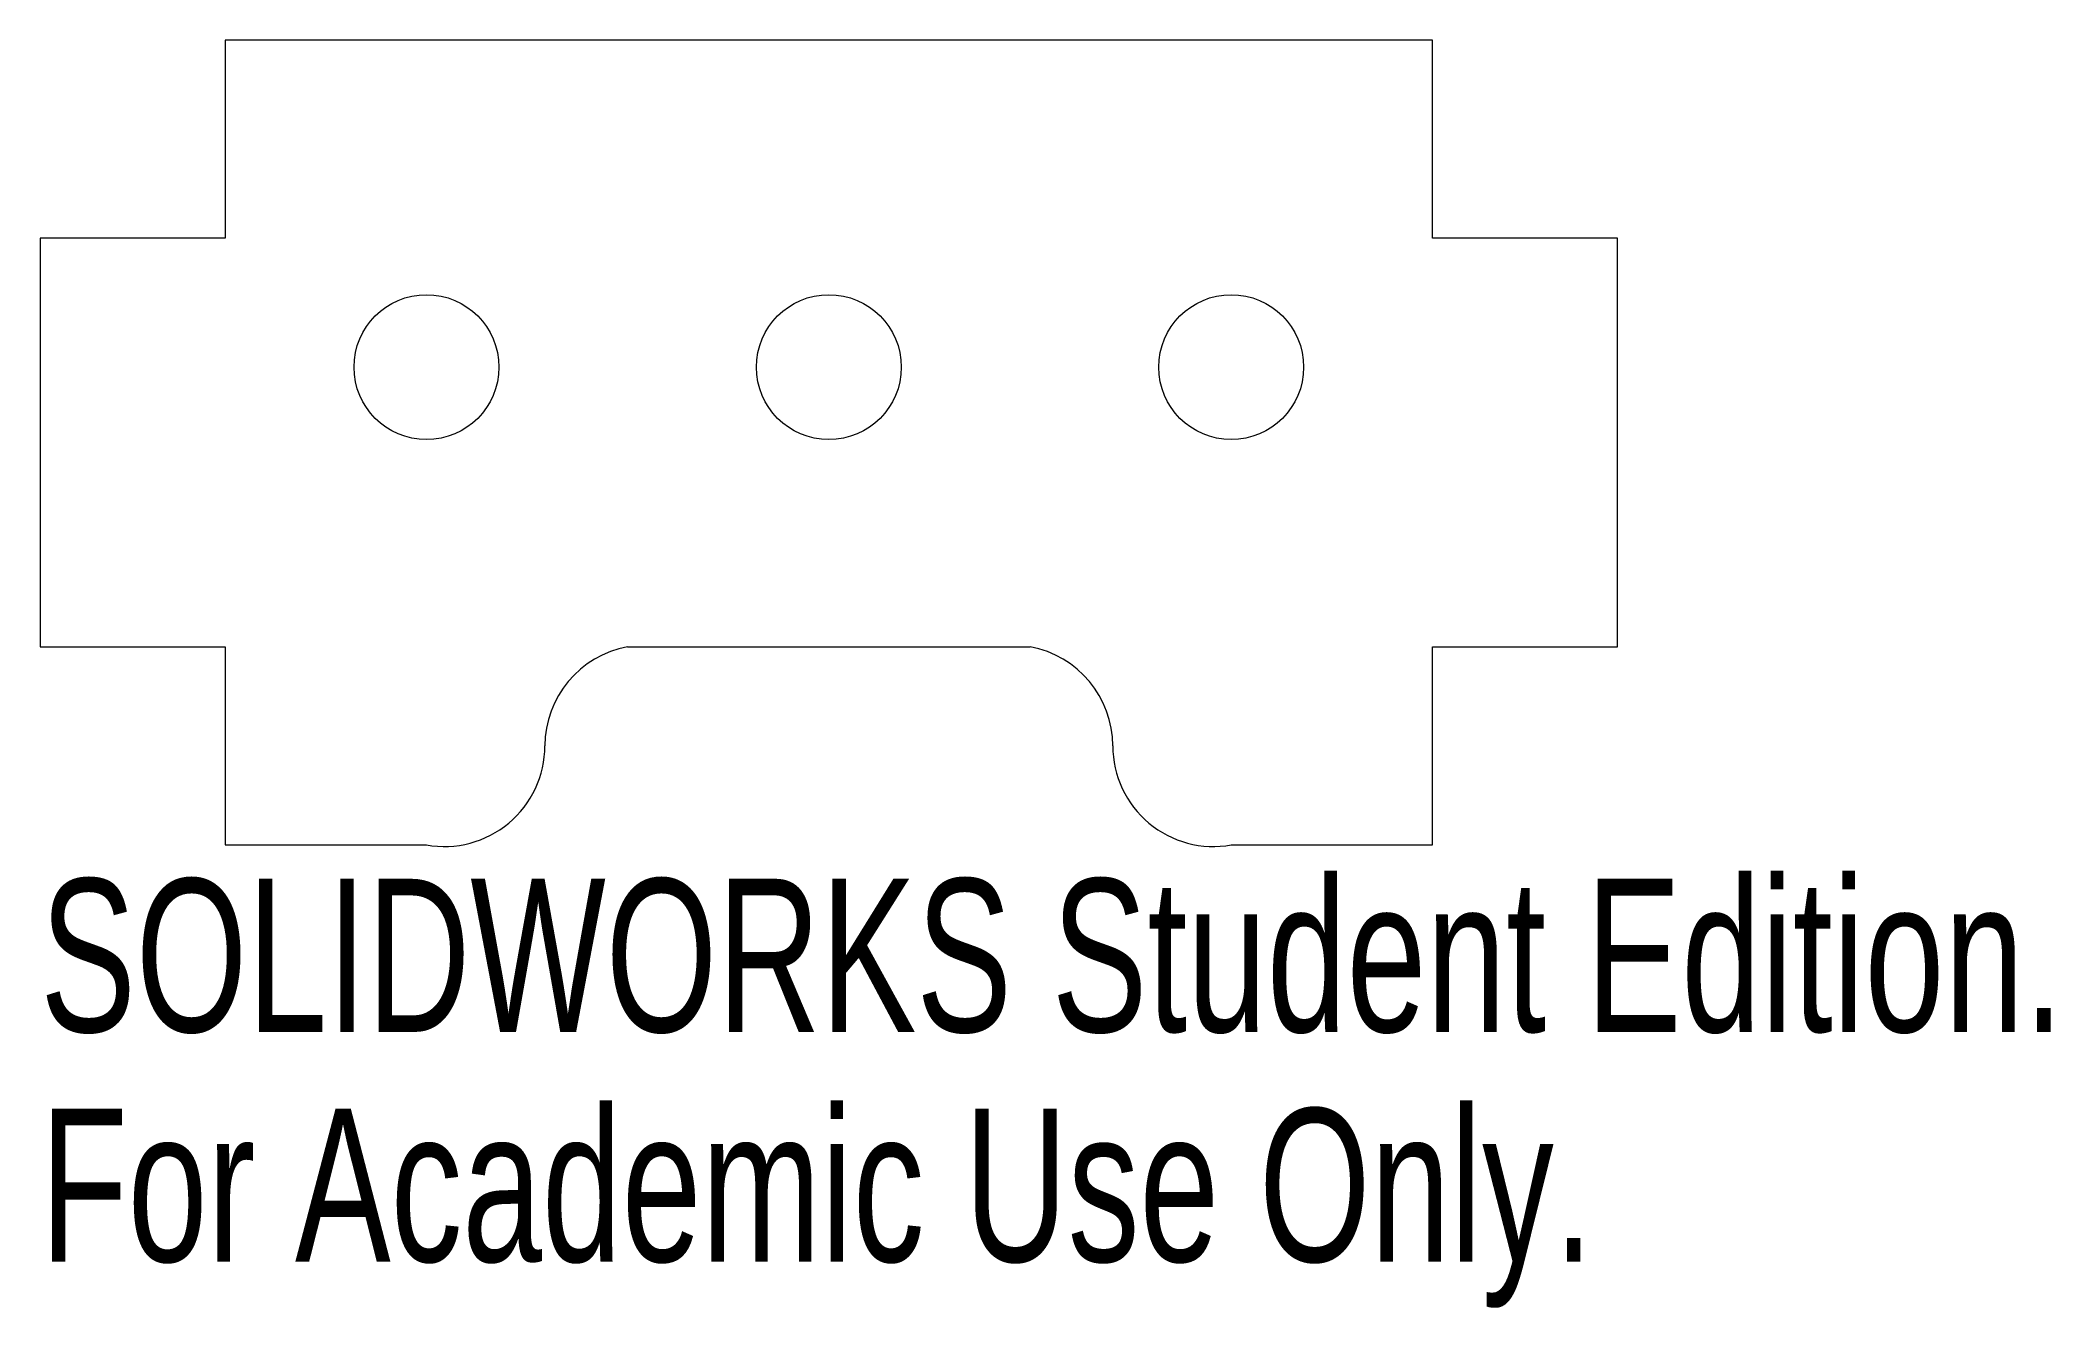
# Model space of a CAD drawing. Header units: inches. Extents: x -1.73 to 0.77, y -0.58 to 1.
import ezdxf

# ---------------------------------------------------------------- set-up
doc = ezdxf.new("R2010")
doc.units = ezdxf.units.IN
doc.header["$MEASUREMENT"] = 0
doc.styles.add('SLDTEXTSTYLE0', font='TXT', dxfattribs={"width": 0.7})

msp = doc.modelspace()

# ---------------------------------------------------------------- linework, layer by layer
at = {"color": 7, "linetype": 'Continuous', "lineweight": 15}
for p, q in [((0, 1), (-1.5, 1)), ((-1.5, 1), (-1.5, 0.7539)), ((0, 0.7539), (0, 1)), ((-1.5, 0.7539), (-1.73, 0.7539)), ((-1.73, 0.7539), (-1.73, 0.2461)), ((0.23, 0.7539), (0, 0.7539)), ((0.23, 0.2461), (0.23, 0.7539)), ((-1.73, 0.2461), (-1.5, 0.2461)), ((-1.5, 0.2461), (-1.5, 0)), ((-1, 0.2461), (-0.5, 0.2461)), ((0, 0), (0, 0.2461)), ((0, 0.2461), (0.23, 0.2461)), ((-0.25, 0), (0, 0)), ((-1.5, 0), (-1.25, 0))]:
    msp.add_line(p, q, dxfattribs=at)
for centre in [(-1.25, 0.5937), (-0.75, 0.5937), (-0.25, 0.5937)]:
    msp.add_circle(centre, 0.09, dxfattribs=at)
for centre, start, end in [((-0.9779, 0.123), 100.1817, 180), ((-0.5221, 0.123), 0, 79.8183), ((-1.2279, 0.123), 259.8183, 0), ((-0.2721, 0.123), 180, 280.1817)]:
    msp.add_arc(centre, 0.125, start, end, dxfattribs=at)

# ---------------------------------------------------------------- texts
at = {"color": 7, "linetype": 'Continuous', "char_height": 0.1903, "attachment_point": 1, "style": 'SLDTEXTSTYLE0'}
for s, insert in [('SOLIDWORKS Student Edition.', (-1.73, -0.0421)), ('For Academic Use Only.', (-1.73, -0.3276))]:
    msp.add_mtext(s, dxfattribs=dict(at, insert=insert))

doc.saveas('drawing.dxf')
